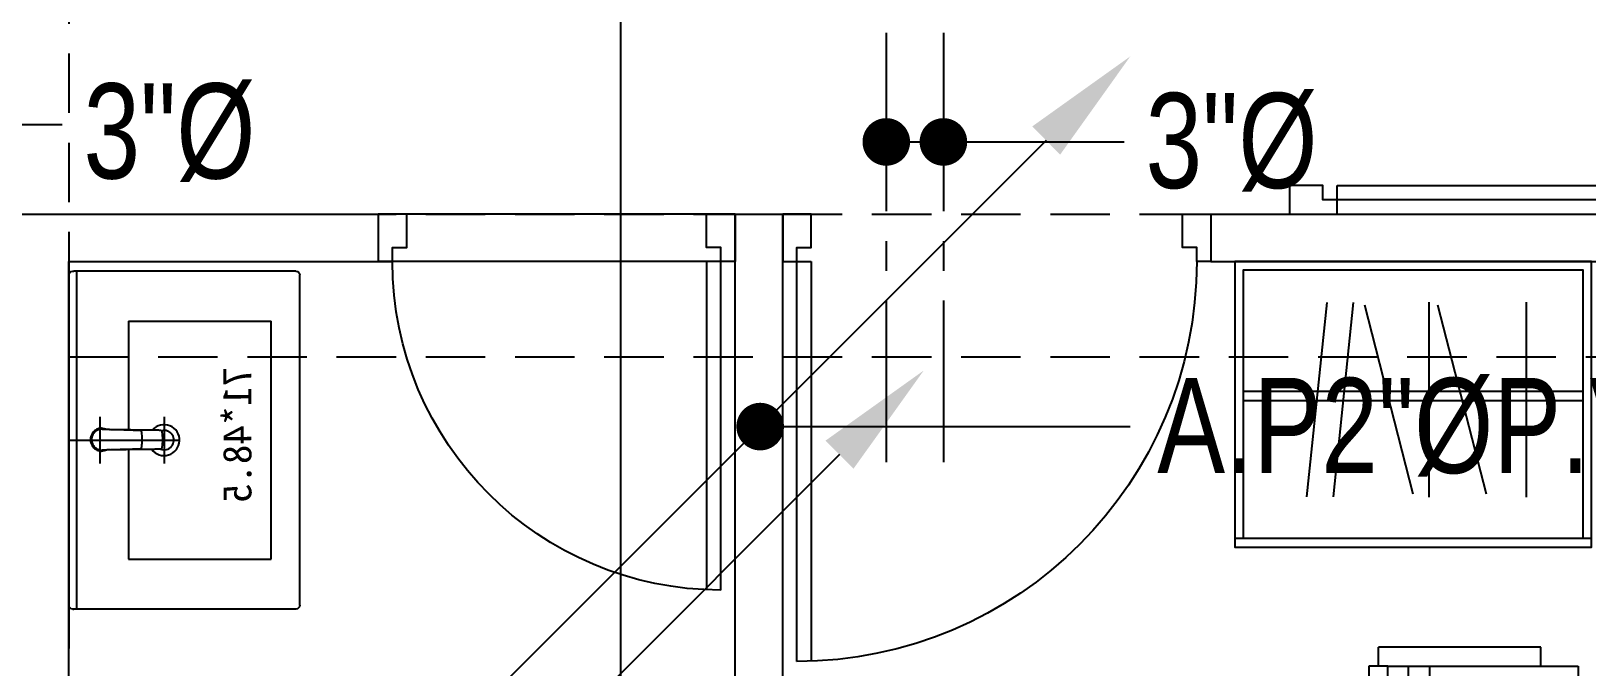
# Model space of a CAD drawing. Header units: millimetres. Extents: x 98197 to 106565, y 53890 to 60222.
# Drawn here: x 104257.4 to 104584.4, y 56540.4 to 56674 of the extents above; entities that cross this region are included whole.
import ezdxf

# ---------------------------------------------------------------- set-up
doc = ezdxf.new("R2010")
doc.units = ezdxf.units.MM
doc.header["$LTSCALE"] = 50
doc.header["$MEASUREMENT"] = 0
doc.linetypes.add('CENTER2', pattern=[1.125, 0.75, -0.125, 0.125, -0.125])
doc.linetypes.add('HIDDEN', pattern=[0.375, 0.25, -0.125])
doc.layers.get('0').update_dxf_attribs({"color": 8, "linetype": 'CONTINUOUS'})
for name, color, linetype in [('00', 7, 'HIDDEN'), ('35', 4, 'CENTER2'), ('36雨排水', 3, 'CONTINUOUS'), ('furniture', 55, 'CONTINUOUS')]:
    doc.layers.add(name, color=color, linetype=linetype)
doc.styles.add('CHINA', font='c2', dxfattribs={"bigfont": 'china'})
doc.styles.get("Standard").update_dxf_attribs({"font": 'romand.shx', "bigfont": 'dayump.shx'})

# ---------------------------------------------------------------- blocks, each defined once
blk = doc.blocks.new('1111111')
at = {"layer": '36雨排水', "linetype": 'Continuous'}
blk.add_line((4902.82, 3830.25), (4712.61, 3640.04), dxfattribs=at)
blk.add_solid([(4899.87, 3833.2), (4905.76, 3827.31), (4920.5, 3847.93)], dxfattribs=at)
blk = doc.blocks.new('6546786')
at = {"layer": '36雨排水', "color": 1, "linetype": 'Continuous'}
for p, q in [((95130.6, 56626.67), (94940.39, 56436.46)), ((95070.5, 56566.56), (95148.28, 56566.56))]:
    blk.add_line(p, q, dxfattribs=at)
at = {"layer": '36雨排水', "color": 1, "linetype": 'Continuous', "const_width": 5}
blk.add_lwpolyline([(95068, 56566.56, 1), (95073, 56566.56, 1)], format="xyb", close=True, dxfattribs=at)
at = {"layer": '36雨排水', "color": 1, "linetype": 'Continuous'}
blk.add_solid([(95127.66, 56629.62), (95133.55, 56623.72), (95148.28, 56644.35)], dxfattribs=at)
at = {"layer": '36雨排水', "color": 1, "linetype": 'Continuous', "style": 'CHINA', "width": 0.8}
blk.add_text('A.P2"%%CP.V.C', height=20, dxfattribs=at).set_placement((95153.94, 56556.79))
blk = doc.blocks.new('*U41', base_point=(532774.96, 50158.06))
for p, q in [((532768.96, 50203.06), (532780.96, 50203.06)), ((532864.96, 50200.06), (532780.96, 50200.06)), ((532780.96, 50200.06), (532780.96, 50197.06)), ((532780.96, 50197.06), (532864.96, 50197.06)), ((532768.96, 50113.06), (532780.96, 50113.06))]:
    blk.add_line(p, q)
for points in [[(532780.96, 50203.06), (532780.96, 50200.06), (532777.96, 50200.06), (532777.96, 50197.06), (532770.96, 50197.06), (532770.96, 50203.06)], [(532780.96, 50113.06), (532780.96, 50116.06), (532777.96, 50116.06), (532777.96, 50119.06), (532770.96, 50119.06), (532770.96, 50113.06)]]:
    blk.add_lwpolyline(points)
blk.add_arc((532780.96, 50200.06), 84, 270, 360)
blk = doc.blocks.new('*U64', base_point=(71322.47, 1628.82))
for p, q in [((71353.97, 1633.82), (71353.97, 1702.82)), ((71356.97, 1702.82), (71356.97, 1633.82)), ((71284.97, 1623.82), (71284.97, 1633.82)), ((71353.97, 1633.82), (71284.97, 1633.82)), ((71356.97, 1633.82), (71353.97, 1633.82)), ((71359.97, 1633.82), (71356.97, 1633.82)), ((71359.97, 1623.82), (71359.97, 1633.82)), ((71359.97, 1623.82), (71284.97, 1623.82))]:
    blk.add_line(p, q)
for points in [[(71284.97, 1633.82), (71287.97, 1633.82), (71287.97, 1630.82), (71290.97, 1630.82), (71290.97, 1623.82), (71284.97, 1623.82)], [(71359.97, 1633.82), (71356.97, 1633.82), (71356.97, 1630.82), (71353.97, 1630.82), (71353.97, 1623.82), (71359.97, 1623.82)]]:
    blk.add_lwpolyline(points)
blk.add_arc((71356.97, 1633.82), 69, 90, 180)
blk = doc.blocks.new('*U66', base_point=(71414.97, 1628.82))
for p, q in [((71372.97, 1717.82), (71372.97, 1633.82)), ((71375.97, 1633.82), (71375.97, 1717.82)), ((71369.97, 1623.82), (71369.97, 1633.82)), ((71372.97, 1633.82), (71375.97, 1633.82)), ((71459.97, 1623.82), (71459.97, 1633.82))]:
    blk.add_line(p, q)
for points in [[(71369.97, 1633.82), (71372.97, 1633.82), (71372.97, 1630.82), (71375.97, 1630.82), (71375.97, 1623.82), (71369.97, 1623.82)], [(71459.97, 1633.82), (71456.97, 1633.82), (71456.97, 1630.82), (71453.97, 1630.82), (71453.97, 1623.82), (71459.97, 1623.82)]]:
    blk.add_lwpolyline(points)
blk.add_arc((71372.97, 1633.82), 84, 0, 90)
blk = doc.blocks.new('A$C761B7897')
at = {"layer": 'furniture'}
for p, q in [((-22.05, 82.4), (-26.05, 82.4)), ((-26.05, 80.4), (-26.05, 82.4)), ((-22.05, 80.4), (-22.05, 84.4)), ((-22.05, 84.4), (17.95, 84.4)), ((17.95, 80.4), (17.95, 84.4)), ((17.95, 82.4), (21.95, 82.4)), ((21.95, 82.4), (21.95, 48.27)), ((-26.05, 48.27), (-26.05, 80.4)), ((17.95, 80.4), (-22.05, 80.4)), ((-22.05, 80.4), (-22.05, 40.4)), ((17.95, 40.4), (17.95, 80.4)), ((-22.05, 76.13), (17.95, 76.13)), ((-22.05, 71.63), (17.95, 71.63)), ((-22.05, 48.27), (-26.05, 48.27)), ((21.95, 48.27), (17.95, 48.27)), ((-22.05, 40.4), (17.95, 40.4))]:
    blk.add_line(p, q, dxfattribs=at)
blk = doc.blocks.new('A$C62E31E07')
at = {"layer": 'furniture'}
for p, q in [((-41.82, 24.2), (-41.82, 95.6)), ((-39.82, 24.2), (-39.82, 95.6)), ((-62.13, 83.73), (-21.12, 83.73)), ((-61.51, 75.3), (-21.73, 65.1)), ((-62.13, 63.24), (-21.12, 63.24)), ((-61.51, 59.92), (-21.73, 49.72)), ((-62.02, 43.13), (-21.22, 47.37)), ((-62.02, 37.56), (-21.22, 41.8))]:
    blk.add_line(p, q, dxfattribs=at)
for points in [[(-72.62, 52.4), (-72.62, 97.4), (-70.82, 97.4)], [(-70.82, 97.4), (-12.62, 97.4), (-12.62, 22.4), (-70.82, 22.4)], [(-70.82, 97.4), (-70.82, 52.4)], [(-70.82, 95.6), (-14.42, 95.6), (-14.42, 24.2), (-70.82, 24.2)], [(-70.82, 52.4), (-70.82, 22.4), (-72.62, 22.4), (-72.62, 52.4)]]:
    blk.add_lwpolyline(points, dxfattribs=at)

msp = doc.modelspace()

# ---------------------------------------------------------------- linework, layer by layer
for p, q in [((104255.357, 56635.566), (104330.357, 56635.566)), ((104405.357, 56370.566), (104405.357, 56635.566)), ((104405.357, 56635.566), (104415.357, 56635.566)), ((104415.357, 56370.566), (104415.357, 56635.566)), ((104505.357, 56635.566), (104645.357, 56635.566)), ((104265.357, 56370.566), (104265.357, 56625.566)), ((104265.357, 56625.566), (104330.357, 56625.566)), ((104505.357, 56625.566), (104635.357, 56625.566)), ((104265.357, 56622.766), (104265.357, 56553.366)), ((104271.857, 56592.958), (104271.857, 56583.174)), ((104285.357, 56592.958), (104285.357, 56583.174)), ((104265.357, 56588.066), (104288.607, 56588.066)), ((104269.916, 56588.491), (104269.895, 56588.172)), ((104269.895, 56588.172), (104269.916, 56587.853)), ((104269.983, 56588.818), (104269.916, 56588.491)), ((104270.09, 56589.121), (104269.983, 56588.818)), ((104270.24, 56589.414), (104270.09, 56589.121)), ((104270.119, 56588.336), (104270.113, 56588.172)), ((104270.113, 56588.172), (104270.119, 56588.007)), ((104270.134, 56588.472), (104270.119, 56588.336)), ((104270.119, 56588.007), (104270.134, 56587.871)), ((104270.157, 56588.608), (104270.134, 56588.472)), ((104270.188, 56588.743), (104270.157, 56588.608)), ((104270.228, 56588.877), (104270.188, 56588.743)), ((104270.276, 56589.007), (104270.228, 56588.877)), ((104270.381, 56589.622), (104270.24, 56589.414)), ((104270.333, 56589.135), (104270.276, 56589.007)), ((104270.397, 56589.259), (104270.333, 56589.135)), ((104270.543, 56589.815), (104270.381, 56589.622)), ((104270.503, 56589.429), (104270.397, 56589.259)), ((104270.624, 56589.589), (104270.503, 56589.429)), ((104270.679, 56589.949), (104270.543, 56589.815)), ((104270.757, 56589.735), (104270.624, 56589.589)), ((104270.825, 56590.072), (104270.679, 56589.949)), ((104270.865, 56589.836), (104270.757, 56589.735)), ((104270.979, 56590.182), (104270.825, 56590.072)), ((104270.978, 56589.929), (104270.865, 56589.836)), ((104271.096, 56590.013), (104270.978, 56589.929)), ((104271.141, 56590.279), (104270.979, 56590.182)), ((104271.218, 56590.089), (104271.096, 56590.013)), ((104271.307, 56590.362), (104271.141, 56590.279)), ((104271.34, 56590.153), (104271.218, 56590.089)), ((104271.477, 56590.431), (104271.307, 56590.362)), ((104271.464, 56590.209), (104271.34, 56590.153)), ((104271.591, 56590.258), (104271.464, 56590.209)), ((104271.648, 56590.486), (104271.477, 56590.431)), ((104271.648, 56590.486), (104271.477, 56590.431)), ((104271.721, 56590.297), (104271.591, 56590.258)), ((104271.82, 56590.527), (104271.648, 56590.486)), ((104271.82, 56590.527), (104271.648, 56590.486)), ((104271.818, 56590.321), (104271.721, 56590.297)), ((104271.915, 56590.34), (104271.818, 56590.321)), ((104271.991, 56590.555), (104271.82, 56590.527)), ((104272.014, 56590.354), (104271.915, 56590.34)), ((104272.159, 56590.57), (104271.991, 56590.555)), ((104272.112, 56590.365), (104272.014, 56590.354)), ((104272.29, 56590.374), (104272.112, 56590.365)), ((104272.241, 56590.37), (104272.141, 56590.364)), ((104272.182, 56590.366), (104272.141, 56590.364)), ((104272.199, 56590.572), (104272.159, 56590.57)), ((104272.199, 56590.572), (104272.42, 56590.57)), ((104272.278, 56590.372), (104272.241, 56590.37)), ((104272.321, 56590.373), (104272.278, 56590.372)), ((104272.315, 56590.374), (104272.29, 56590.374)), ((104272.321, 56590.373), (104272.298, 56590.372)), ((104272.315, 56590.374), (104272.346, 56590.373)), ((104272.331, 56590.373), (104272.321, 56590.373)), ((104272.321, 56590.373), (104272.331, 56590.373)), ((104272.422, 56590.374), (104272.324, 56590.372)), ((104272.37, 56590.373), (104272.324, 56590.372)), ((104272.353, 56590.373), (104272.331, 56590.373)), ((104272.372, 56590.373), (104272.338, 56590.373)), ((104272.37, 56590.373), (104272.338, 56590.373)), ((104272.37, 56590.373), (104272.338, 56590.373)), ((104272.384, 56590.374), (104272.357, 56590.373)), ((104272.395, 56590.374), (104272.363, 56590.373)), ((104272.375, 56590.373), (104272.363, 56590.373)), ((104272.422, 56590.374), (104272.37, 56590.373)), ((104272.422, 56590.374), (104272.372, 56590.373)), ((104272.44, 56590.373), (104272.372, 56590.373)), ((104272.372, 56590.373), (104272.38, 56590.373)), ((104272.384, 56590.374), (104272.389, 56590.374)), ((104272.395, 56590.374), (104272.44, 56590.373)), ((104272.42, 56590.57), (104272.742, 56590.53)), ((104272.42, 56590.57), (104272.742, 56590.53)), ((104272.422, 56590.374), (104272.496, 56590.373)), ((104272.426, 56590.373), (104272.489, 56590.373)), ((104272.426, 56590.373), (104272.529, 56590.372)), ((104272.482, 56590.373), (104272.496, 56590.373)), ((104272.482, 56590.373), (104272.529, 56590.372)), ((104272.489, 56590.373), (104272.529, 56590.372)), ((104272.529, 56590.372), (104272.636, 56590.37)), ((104272.636, 56590.37), (104272.747, 56590.367)), ((104272.66, 56590.369), (104274.116, 56590.329)), ((104272.66, 56590.369), (104274.296, 56590.324)), ((104272.742, 56590.53), (104273.07, 56590.442)), ((104272.786, 56590.366), (104272.95, 56590.361)), ((104272.95, 56590.361), (104273.134, 56590.356)), ((104273.07, 56590.442), (104273.282, 56590.352)), ((104273.134, 56590.356), (104273.254, 56590.353)), ((104273.254, 56590.353), (104273.38, 56590.35)), ((104273.38, 56590.35), (104273.51, 56590.346)), ((104273.51, 56590.346), (104273.645, 56590.342)), ((104273.645, 56590.342), (104273.792, 56590.338)), ((104273.792, 56590.338), (104273.944, 56590.334)), ((104273.944, 56590.334), (104274.116, 56590.329)), ((104274.266, 56590.325), (104274.518, 56590.321)), ((104274.266, 56590.325), (104274.518, 56590.321)), ((104274.296, 56590.324), (104274.423, 56590.321)), ((104274.423, 56590.321), (104274.929, 56590.307)), ((104274.518, 56590.321), (104274.822, 56590.317)), ((104274.822, 56590.317), (104275.395, 56590.309)), ((104274.929, 56590.307), (104276.117, 56590.274)), ((104275.395, 56590.309), (104276.181, 56590.298)), ((104276.117, 56590.274), (104276.908, 56590.253)), ((104276.181, 56590.298), (104276.924, 56590.289)), ((104276.908, 56590.253), (104277.304, 56590.242)), ((104276.924, 56590.289), (104277.419, 56590.282)), ((104277.304, 56590.242), (104277.936, 56590.224)), ((104277.419, 56590.282), (104278.392, 56590.27)), ((104277.936, 56590.224), (104278.251, 56590.215)), ((104278.251, 56590.215), (104278.723, 56590.202)), ((104278.392, 56590.27), (104280.169, 56590.247)), ((104278.723, 56590.202), (104278.958, 56590.195)), ((104278.958, 56590.195), (104279.192, 56590.188)), ((104279.192, 56590.188), (104279.424, 56590.181)), ((104279.424, 56590.181), (104279.655, 56590.174)), ((104279.655, 56590.174), (104279.884, 56590.166)), ((104279.884, 56590.166), (104280.11, 56590.159)), ((104280.11, 56590.159), (104280.152, 56590.157)), ((104280.152, 56590.157), (104280.257, 56590.145)), ((104280.169, 56590.247), (104280.894, 56590.238)), ((104280.257, 56590.145), (104280.31, 56590.131)), ((104280.31, 56590.131), (104280.385, 56590.095)), ((104280.385, 56590.095), (104280.395, 56590.088)), ((104280.395, 56590.088), (104280.46, 56590.038)), ((104280.46, 56590.038), (104280.51, 56589.978)), ((104280.51, 56589.978), (104280.548, 56589.907)), ((104280.548, 56589.907), (104280.565, 56589.856)), ((104280.565, 56589.856), (104280.584, 56589.749)), ((104280.584, 56589.749), (104280.627, 56589.356)), ((104280.627, 56589.356), (104280.657, 56588.962)), ((104280.657, 56588.962), (104280.674, 56588.567)), ((104280.674, 56588.567), (104280.679, 56588.172)), ((104280.674, 56588.567), (104280.679, 56588.172)), ((104280.679, 56588.172), (104280.674, 56587.776)), ((104280.679, 56588.172), (104280.674, 56587.776)), ((104280.894, 56590.238), (104281.266, 56590.233)), ((104281.266, 56590.233), (104281.544, 56590.23)), ((104281.544, 56590.23), (104281.821, 56590.227)), ((104281.821, 56590.227), (104282.047, 56590.224)), ((104282.047, 56590.224), (104282.269, 56590.221)), ((104282.269, 56590.221), (104282.465, 56590.219)), ((104282.465, 56590.219), (104282.657, 56590.217)), ((104282.657, 56590.217), (104282.844, 56590.216)), ((104282.844, 56590.216), (104283.026, 56590.214)), ((104283.026, 56590.214), (104283.185, 56590.213)), ((104283.185, 56590.213), (104283.339, 56590.211)), ((104283.339, 56590.211), (104283.38, 56590.211)), ((104283.38, 56590.211), (104283.678, 56590.205)), ((104283.678, 56590.205), (104283.922, 56590.201)), ((104283.922, 56590.201), (104284.166, 56590.197)), ((104284.166, 56590.197), (104284.41, 56590.192)), ((104284.41, 56590.192), (104284.439, 56590.192)), ((104284.439, 56590.192), (104284.53, 56590.185)), ((104284.53, 56590.185), (104284.563, 56590.183)), ((104284.563, 56590.183), (104284.616, 56590.173)), ((104284.616, 56590.173), (104284.692, 56590.142)), ((104284.692, 56590.142), (104284.77, 56590.084)), ((104284.77, 56590.084), (104284.782, 56590.071)), ((104284.782, 56590.071), (104284.832, 56590.003)), ((104284.832, 56590.003), (104284.867, 56589.922)), ((104284.867, 56589.922), (104284.883, 56589.863)), ((104284.883, 56589.863), (104284.901, 56589.742)), ((104284.901, 56589.742), (104284.942, 56589.351)), ((104284.942, 56589.351), (104284.971, 56588.958)), ((104284.971, 56588.958), (104284.989, 56588.565)), ((104284.989, 56588.565), (104284.995, 56588.172)), ((104284.995, 56588.172), (104284.989, 56587.778)), ((104269.916, 56587.853), (104269.983, 56587.525)), ((104269.983, 56587.525), (104270.09, 56587.222)), ((104270.09, 56587.222), (104270.24, 56586.929)), ((104270.134, 56587.871), (104270.157, 56587.735)), ((104270.157, 56587.735), (104270.188, 56587.6)), ((104270.188, 56587.6), (104270.228, 56587.467)), ((104270.228, 56587.467), (104270.276, 56587.336)), ((104270.24, 56586.929), (104270.381, 56586.721)), ((104270.276, 56587.336), (104270.333, 56587.208)), ((104270.333, 56587.208), (104270.397, 56587.084)), ((104270.381, 56586.721), (104270.6, 56586.46)), ((104270.397, 56587.084), (104270.503, 56586.914)), ((104270.503, 56586.914), (104270.624, 56586.755)), ((104270.6, 56586.46), (104270.825, 56586.271)), ((104270.624, 56586.755), (104270.757, 56586.608)), ((104270.757, 56586.608), (104270.865, 56586.507)), ((104270.825, 56586.271), (104270.979, 56586.161)), ((104270.865, 56586.507), (104270.978, 56586.414)), ((104270.978, 56586.414), (104271.096, 56586.33)), ((104270.979, 56586.161), (104271.141, 56586.064)), ((104271.096, 56586.33), (104271.218, 56586.255)), ((104271.141, 56586.064), (104271.307, 56585.981)), ((104271.218, 56586.255), (104271.34, 56586.19)), ((104271.307, 56585.981), (104271.477, 56585.912)), ((104271.34, 56586.19), (104271.464, 56586.134)), ((104271.464, 56586.134), (104271.591, 56586.086)), ((104271.477, 56585.912), (104271.648, 56585.857)), ((104271.477, 56585.912), (104271.648, 56585.857)), ((104271.591, 56586.086), (104271.721, 56586.046)), ((104271.648, 56585.857), (104271.82, 56585.816)), ((104271.648, 56585.857), (104271.82, 56585.816)), ((104271.721, 56586.046), (104271.818, 56586.023)), ((104271.818, 56586.023), (104271.915, 56586.003)), ((104271.82, 56585.816), (104271.991, 56585.789)), ((104271.915, 56586.003), (104272.014, 56585.989)), ((104271.991, 56585.789), (104272.159, 56585.774)), ((104272.014, 56585.989), (104272.112, 56585.978)), ((104272.112, 56585.978), (104272.29, 56585.97)), ((104272.141, 56585.979), (104272.241, 56585.973)), ((104272.141, 56585.979), (104272.182, 56585.977)), ((104272.159, 56585.774), (104272.199, 56585.772)), ((104272.42, 56585.774), (104272.199, 56585.772)), ((104272.241, 56585.973), (104272.278, 56585.971)), ((104272.278, 56585.971), (104272.321, 56585.97)), ((104272.29, 56585.97), (104272.315, 56585.969)), ((104272.298, 56585.971), (104272.321, 56585.97)), ((104272.346, 56585.97), (104272.315, 56585.969)), ((104272.321, 56585.97), (104272.331, 56585.97)), ((104272.331, 56585.97), (104272.321, 56585.97)), ((104272.324, 56585.971), (104272.422, 56585.97)), ((104272.324, 56585.971), (104272.37, 56585.97)), ((104272.331, 56585.97), (104272.353, 56585.97)), ((104272.338, 56585.97), (104272.37, 56585.97)), ((104272.338, 56585.97), (104272.372, 56585.97)), ((104272.338, 56585.97), (104272.37, 56585.97)), ((104272.357, 56585.97), (104272.384, 56585.97)), ((104272.363, 56585.97), (104272.395, 56585.97)), ((104272.363, 56585.97), (104272.375, 56585.97)), ((104272.37, 56585.97), (104272.422, 56585.97)), ((104272.372, 56585.97), (104272.422, 56585.97)), ((104272.372, 56585.97), (104272.44, 56585.97)), ((104272.38, 56585.97), (104272.372, 56585.97)), ((104272.389, 56585.97), (104272.384, 56585.97)), ((104272.44, 56585.97), (104272.395, 56585.97)), ((104272.742, 56585.813), (104272.42, 56585.774)), ((104272.496, 56585.97), (104272.422, 56585.97)), ((104272.529, 56585.971), (104272.426, 56585.97)), ((104272.489, 56585.97), (104272.426, 56585.97)), ((104272.529, 56585.971), (104272.482, 56585.97)), ((104272.496, 56585.97), (104272.482, 56585.97)), ((104272.529, 56585.971), (104272.489, 56585.97)), ((104272.534, 56585.964), (104272.492, 56585.96)), ((104272.636, 56585.973), (104272.529, 56585.971)), ((104272.586, 56585.968), (104272.534, 56585.964)), ((104272.649, 56585.972), (104272.586, 56585.968)), ((104272.747, 56585.976), (104272.636, 56585.973)), ((104272.747, 56585.976), (104272.638, 56585.973)), ((104272.696, 56585.975), (104272.649, 56585.972)), ((104274.296, 56586.019), (104272.66, 56585.974)), ((104274.116, 56586.014), (104272.66, 56585.974)), ((104273.07, 56585.901), (104272.742, 56585.813)), ((104272.95, 56585.982), (104272.786, 56585.977)), ((104273.134, 56585.987), (104272.95, 56585.982)), ((104273.282, 56585.991), (104273.07, 56585.901)), ((104273.254, 56585.99), (104273.134, 56585.987)), ((104273.38, 56585.994), (104273.254, 56585.99)), ((104273.51, 56585.997), (104273.38, 56585.994)), ((104273.645, 56586.001), (104273.51, 56585.997)), ((104273.792, 56586.005), (104273.645, 56586.001)), ((104273.944, 56586.009), (104273.792, 56586.005)), ((104274.116, 56586.014), (104273.944, 56586.009)), ((104274.518, 56586.022), (104274.266, 56586.018)), ((104274.518, 56586.022), (104274.266, 56586.018)), ((104274.423, 56586.023), (104274.296, 56586.019)), ((104274.929, 56586.036), (104274.423, 56586.023)), ((104274.822, 56586.027), (104274.518, 56586.022)), ((104275.395, 56586.035), (104274.822, 56586.027)), ((104276.117, 56586.069), (104274.929, 56586.036)), ((104276.181, 56586.045), (104275.395, 56586.035)), ((104276.908, 56586.091), (104276.117, 56586.069)), ((104276.924, 56586.054), (104276.181, 56586.045)), ((104277.304, 56586.102), (104276.908, 56586.091)), ((104277.419, 56586.061), (104276.924, 56586.054)), ((104277.936, 56586.119), (104277.304, 56586.102)), ((104278.392, 56586.073), (104277.419, 56586.061)), ((104278.251, 56586.128), (104277.936, 56586.119)), ((104278.723, 56586.141), (104278.251, 56586.128)), ((104280.169, 56586.096), (104278.392, 56586.073)), ((104278.958, 56586.148), (104278.723, 56586.141)), ((104279.192, 56586.155), (104278.958, 56586.148)), ((104279.424, 56586.162), (104279.192, 56586.155)), ((104279.655, 56586.17), (104279.424, 56586.162)), ((104279.884, 56586.177), (104279.655, 56586.17)), ((104280.11, 56586.184), (104279.884, 56586.177)), ((104280.152, 56586.186), (104280.11, 56586.184)), ((104280.257, 56586.199), (104280.152, 56586.186)), ((104280.894, 56586.105), (104280.169, 56586.096)), ((104280.31, 56586.213), (104280.257, 56586.199)), ((104280.385, 56586.248), (104280.31, 56586.213)), ((104280.395, 56586.255), (104280.385, 56586.248)), ((104280.46, 56586.305), (104280.395, 56586.255)), ((104280.51, 56586.366), (104280.46, 56586.305)), ((104280.548, 56586.436), (104280.51, 56586.366)), ((104280.565, 56586.487), (104280.548, 56586.436)), ((104280.584, 56586.594), (104280.565, 56586.487)), ((104280.627, 56586.987), (104280.584, 56586.594)), ((104280.657, 56587.381), (104280.627, 56586.987)), ((104280.674, 56587.776), (104280.657, 56587.381)), ((104281.266, 56586.11), (104280.894, 56586.105)), ((104281.544, 56586.113), (104281.266, 56586.11)), ((104281.821, 56586.117), (104281.544, 56586.113)), ((104282.047, 56586.119), (104281.821, 56586.117)), ((104282.269, 56586.122), (104282.047, 56586.119)), ((104282.465, 56586.124), (104282.269, 56586.122)), ((104282.657, 56586.126), (104282.465, 56586.124)), ((104282.844, 56586.128), (104282.657, 56586.126)), ((104283.026, 56586.129), (104282.844, 56586.128)), ((104283.185, 56586.131), (104283.026, 56586.129)), ((104283.339, 56586.132), (104283.185, 56586.131)), ((104283.38, 56586.133), (104283.339, 56586.132)), ((104283.678, 56586.138), (104283.38, 56586.133)), ((104283.922, 56586.142), (104283.678, 56586.138)), ((104284.166, 56586.147), (104283.922, 56586.142)), ((104284.41, 56586.151), (104284.166, 56586.147)), ((104284.439, 56586.151), (104284.41, 56586.151)), ((104284.53, 56586.158), (104284.439, 56586.151)), ((104284.563, 56586.161), (104284.53, 56586.158)), ((104284.616, 56586.171), (104284.563, 56586.161)), ((104284.692, 56586.201), (104284.616, 56586.171)), ((104284.77, 56586.259), (104284.692, 56586.201)), ((104284.782, 56586.272), (104284.77, 56586.259)), ((104284.832, 56586.34), (104284.782, 56586.272)), ((104284.867, 56586.421), (104284.832, 56586.34)), ((104284.883, 56586.48), (104284.867, 56586.421)), ((104284.901, 56586.601), (104284.883, 56586.48)), ((104284.942, 56586.992), (104284.901, 56586.601)), ((104284.971, 56587.385), (104284.942, 56586.992)), ((104284.989, 56587.778), (104284.971, 56587.385))]:
    msp.add_line(p, q)
at = {"ltscale": 0.1}
for p, q in [((104266.157, 56623.566), (104266.357, 56623.566)), ((104313.057, 56623.566), (104266.357, 56623.566)), ((104266.957, 56623.566), (104266.957, 56552.566)), ((104313.857, 56553.366), (104313.857, 56622.766)), ((104277.857, 56613.066), (104277.857, 56590.226)), ((104277.857, 56613.066), (104307.857, 56613.066)), ((104307.857, 56563.066), (104307.857, 56613.066)), ((104277.857, 56586.117), (104277.857, 56563.066)), ((104277.857, 56563.066), (104307.857, 56563.066)), ((104266.357, 56552.566), (104266.157, 56552.566)), ((104266.157, 56552.566), (104266.357, 56552.566)), ((104313.057, 56552.566), (104266.357, 56552.566))]:
    msp.add_line(p, q, dxfattribs=at)
at = {"ltscale": 0.1, "extrusion": (0, 0, -1)}
for centre, start, end in [((-104266.157, 56622.766), 0, 90), ((-104313.057, 56622.766), 90, 180), ((-104266.157, 56553.366), 270, 0), ((-104313.057, 56553.366), 180, 270)]:
    msp.add_arc(centre, 0.8, start, end, dxfattribs=at)
for radius, start, end in [(3.25, 216.64528, 138.61771), (2.05, 247.99754, 105.64608)]:
    msp.add_arc((104285.357, 56588.066), radius, start, end)
at = {"layer": '00'}
for p, q in [((104265.357, 57025.566), (104265.357, 56425.566)), ((104265.357, 56635.566), (104782.857, 56635.566)), ((104265.357, 56605.566), (104782.857, 56605.566))]:
    msp.add_line(p, q, dxfattribs=at)
at = {"layer": '35'}
for p, q in [((104437.127, 56673.652), (104437.127, 56583.457)), ((104449.127, 56673.652), (104449.127, 56583.457))]:
    msp.add_line(p, q, dxfattribs=at)
at = {"layer": '35', "color": 1, "linetype": 'Continuous'}
for p, q in [((104238.937, 56654.363), (104263.937, 56654.363)), ((104437.127, 56650.721), (104487.127, 56650.721))]:
    msp.add_line(p, q, dxfattribs=at)
at = {"layer": '35', "color": 1, "linetype": 'Continuous', "const_width": 5}
for points in [[(104434.627, 56650.721, 1), (104439.627, 56650.721, 1)], [(104446.627, 56650.721, 1), (104451.627, 56650.721, 1)]]:
    msp.add_lwpolyline(points, format="xyb", close=True, dxfattribs=at)
at = {"layer": '36雨排水', "color": 1}
msp.add_line((104381.357, 56456.566), (104381.357, 56716.128), dxfattribs=at)

# ---------------------------------------------------------------- block references
at = {"xscale": -1}
for name, p, rotation in [('*U41', (104525.857, 56680.566), 180), ('*U64', (104367.857, 56630.566), 180), ('*U66', (104460.357, 56630.566), 180), ('A$C62E31E07', (104487.954, 56638.188), 270), ('A$C761B7897', (104622.943, 56518.513), 90)]:
    msp.add_blockref(name, p, dxfattribs=dict(at, rotation=rotation))
at = {"layer": '36雨排水'}
msp.add_blockref('6546786', (9340.125, 24.351), dxfattribs=at)
at = {"layer": '36雨排水', "linetype": 'Continuous'}
msp.add_blockref('1111111', (99524.494, 52754.768), dxfattribs=at)

# ---------------------------------------------------------------- texts
at = {"lineweight": 40, "extrusion": (0, 0, -1), "insert": (104300.731, 56589.147), "char_height": 6, "width": 43.84929, "attachment_point": 5, "text_direction": (0.002094, -0.999998, 0)}
msp.add_mtext('{\\fDFKai-SB|b0|i0|c136|p65;\\C5;71*48.5}', dxfattribs=at)
at = {"layer": '35', "color": 1, "linetype": 'Continuous', "style": 'CHINA', "width": 0.8}
for p in [(104268.421, 56643.035), (104491.611, 56641.023)]:
    msp.add_text('3"%%C', height=20, dxfattribs=at).set_placement(p)

doc.saveas('drawing.dxf')
